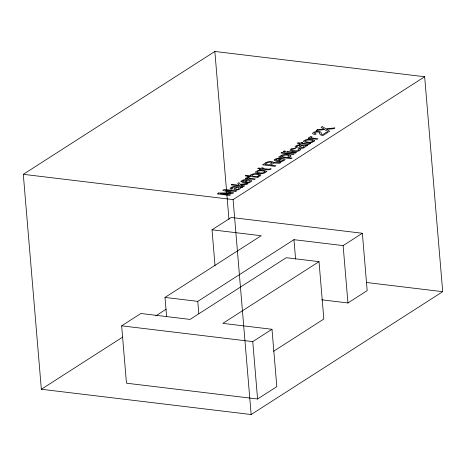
<?xml version="1.0" encoding="UTF-8"?>
<svg xmlns="http://www.w3.org/2000/svg" width="466" height="466" viewBox="0 0 466 466"><rect width="100%" height="100%" fill="white"/><g stroke="black" fill="none" stroke-linecap="round" stroke-linejoin="round"><path stroke-width="0.7" d="M23.3 174.325L214.849 51.464L424.654 76.739L442.7 291.675L251.151 414.536L41.346 389.261L23.3 174.325L233.099 199.599L424.654 76.739M215.024 265.661L212.018 229.802L231.252 217.465L362.362 233.256L367.179 290.627L347.945 302.964L321.581 299.789M166.618 316.787L164.993 297.425L261.181 235.726L212.018 229.802M319.018 261.665L222.83 323.363L271.993 329.287L276.81 386.658L257.576 398.995L126.467 383.198L121.649 325.833L140.883 313.49L190.052 319.414L286.24 257.715L319.018 261.665L323.835 319.035L273.594 351.259M41.346 389.261L122.744 337.058M155.79 315.861L166.193 309.185M164.993 297.425L197.77 301.368L293.959 239.675L343.127 245.599L362.362 233.256M121.649 325.833L252.758 341.625L271.993 329.287M366.276 282.472L442.7 291.675M343.127 245.599L347.945 302.964M293.959 239.675L295.584 259.038M252.758 341.625L257.576 398.995M233.099 199.599L251.151 414.536M214.849 51.464L226.459 189.691M226.581 191.136L228.952 219.364M197.77 301.368L198.79 313.56M241.033 181.303L241.027 181.629C243.986 183.598 249.351 183.633 251.937 180.977L250.382 179.934L249.502 180.493C252.042 181.938 246.269 182.8 245.366 182.235L249.258 179.742C246.566 179.497 243.042 179.125 241.033 181.303M274.328 159.949L274.323 160.275C277.282 162.244 282.646 162.279 285.233 159.622L283.678 158.574L282.798 159.139C285.338 160.584 279.565 161.446 278.662 160.881L282.553 158.382C279.862 158.137 276.338 157.77 274.328 159.949M319.758 133.206L320.2 134.814L322.903 135.583L327.773 132.455L326.34 132.28L322.46 134.767L321.458 134.173C321.86 129.67 314.375 131.004 312.517 133.328L313.036 133.998L315.272 134.528L316.175 133.946L314.235 133.177C315.43 131.75 318.004 131.662 319.577 132.501L319.758 133.206M248.652 177.523L249.287 178.14L255.31 178.938L254.413 179.509L245.366 178.42L246.217 177.872L247.778 178.064L247.126 177.261L247.79 176.742L249.397 176.934L248.652 177.523M311.294 137.342L311.935 137.959L317.952 138.757L317.061 139.328L308.014 138.239L308.865 137.691L310.426 137.884L309.773 137.08L310.438 136.561L312.039 136.754L311.294 137.342M242.6 181.192L244.184 182.078L247.131 180.185L243.986 180.371L242.6 181.192M275.895 159.838L277.48 160.718L280.427 158.824L277.282 159.011L275.895 159.838M231.66 188.142L232.592 188.718L231.759 189.248L230.192 188.782L230.239 188.078C233.833 184.891 238.802 187.594 242.838 186.965L241.837 187.617L240.159 187.74L240.427 188.369C239.046 190.21 235.837 190.39 233.909 189.365L233.88 188.957C237.858 186.482 232.878 186.668 231.66 188.142M296.562 146.516L297.494 147.087L296.661 147.623L295.095 147.151L295.141 146.452C298.735 143.266 303.704 145.969 307.741 145.34L306.739 145.992L305.061 146.114L305.329 146.743C303.948 148.578 300.739 148.765 298.811 147.739L298.782 147.332C302.76 144.856 297.78 145.037 296.562 146.516M281.668 156.063L281.61 156.326C291.483 159.92 291.093 152.429 281.668 156.063M291.634 149.644L291.733 150.122L292.992 150.57L296.801 150.821A2.167 0.716 -4.8 0 0 298.397 150.46L299.096 149.615L297.96 149.137L298.828 148.584L300.127 148.939A3.612 1.194 -4.8 0 1 300.762 149.627C298.217 152.26 292.881 152.038 289.963 150.186L290.586 149.219L292.159 148.526L296.021 148.246L291.634 149.644M290.935 155.97L289.689 157.03L287.493 157.52L292.118 158.073L291.221 158.65L278.61 157.129L279.478 156.57L280.678 156.716L280.421 155.865C283.375 153.902 287.889 154.083 290.889 155.737L290.935 155.97M272.115 162.675L269.208 164.9L264.968 164.387C266.808 162.844 269.797 161.259 272.115 162.675M236.711 187.355C233.513 189.377 238.19 190.151 239.209 188.223L238.54 187.612L236.711 187.355M301.613 145.73C298.415 147.745 303.092 148.52 304.112 146.598L303.442 145.986L301.613 145.73M265.008 171.75C263.139 173.684 259.748 172.973 257.424 172.304A2.406 0.792 -4.8 0 1 257.238 171.669L258.653 170.946L261.193 170.725L263.657 171.039L265.008 171.75M312.977 140.982C311.107 142.916 307.717 142.206 305.399 141.536A2.406 0.792 -4.8 0 1 305.207 140.895L306.622 140.179L309.162 139.957L311.626 140.272L312.977 140.982M259.352 175.35C257.43 177.068 254.069 176.62 251.826 175.717L251.745 175.333C253.702 173.748 257.459 173.946 259.352 175.35M250.492 175.012L250.621 175.886L246.118 175.344L245.25 175.898L257.704 177.4L258.525 176.87L257.366 176.73L260.366 175.909L260.919 174.942C257.931 173.201 253.475 173.142 250.492 175.012M266.552 171.698C263.82 174.301 259.038 173.958 255.776 172.571A4.34 1.433 -4.8 0 1 255.793 171.599C258.84 169.612 263.482 169.484 266.552 171.366L266.552 171.698M314.527 140.93C311.795 143.534 307.012 143.184 303.75 141.804A4.34 1.433 -4.8 0 1 303.762 140.831C306.814 138.845 311.457 138.711 314.521 140.592L314.527 140.93M270.991 168.873C268.358 171.162 264.42 168.779 261.438 169.059L260.721 169.519L259.48 169.368L260.197 168.908L257.669 168.605L258.572 168.022L261.1 168.331L261.944 167.783L263.191 167.935L262.341 168.476L268.247 169.187L270.991 168.873M310.496 143.54C307.863 145.829 303.925 143.446 300.943 143.72L300.221 144.18L298.98 144.029L299.702 143.569L297.174 143.266L298.077 142.689L300.605 142.992L301.45 142.445L302.69 142.596L301.846 143.144L307.746 143.854L310.496 143.54M218.659 192.988L217.249 193.891L229.656 195.388L230.6 194.782L220.109 193.541L232.662 193.46L233.641 192.831L225.253 190.239L235.697 191.514L236.635 190.909L224.228 189.417L222.83 190.314L231.241 192.907L218.659 192.988M232.097 184.367L231.241 184.92L243.648 186.417L244.504 185.864L241.108 185.456L240.689 184.833L246.91 184.32L248.052 183.592L240.24 184.286L238.889 182.573L237.747 183.307L239.303 185.235L232.097 184.367M265.905 162.681L262.539 164.847L274.946 166.339L275.93 165.71L270.612 165.069L273.973 163.083L279.786 163.234L280.992 162.459L275.808 162.215L273.589 162.564L273.525 162.226C271.27 160.875 268.113 161.393 265.905 162.681M281.843 152.464L280.951 153.034L293.359 154.531L294.25 153.955L281.843 152.464M284.085 151.025L283.182 151.601L284.901 151.811L285.809 151.229L284.085 151.025M317.428 129.635L316.193 130.428L324.685 129.589L328.437 132.029L329.631 131.266L326.544 129.356L333.609 128.715L334.833 127.929L325.909 128.802L322.309 126.507L321.132 127.265L324.033 129.018L317.428 129.635M287.493 151.433L286.584 152.015L295.59 153.098L296.498 152.516L287.493 151.433"/></g></svg>
